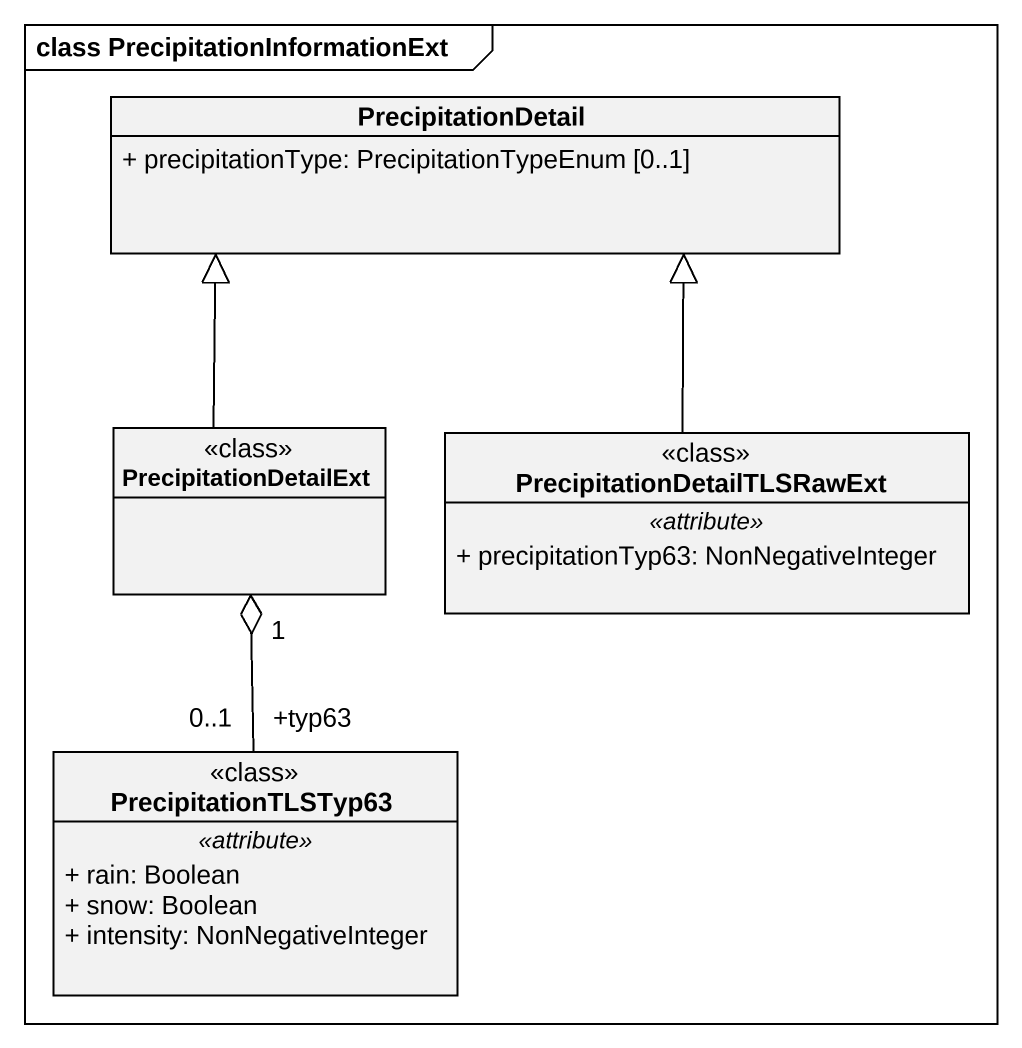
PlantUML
@startuml
mainframe class PrecipitationInformationExt
hide circle
hide empty members
skinparam classAttributeIconSize 0
class PrecipitationDetail {
  + precipitationType: PrecipitationTypeEnum [0..1]
}
class PrecipitationDetailExt <<class>>
class PrecipitationDetailTLSRawExt <<class>> {
  .. <<attribute>> ..
  + precipitationTyp63: NonNegativeInteger
}
class PrecipitationTLSTyp63 <<class>> {
  .. <<attribute>> ..
  + rain: Boolean
  + snow: Boolean
  + intensity: NonNegativeInteger
}
PrecipitationDetailExt -up-|> PrecipitationDetail
PrecipitationDetailTLSRawExt -up-|> PrecipitationDetail
PrecipitationTLSTyp63 "+typ63\n0..1" -up-o "1" PrecipitationDetailExt
@enduml
